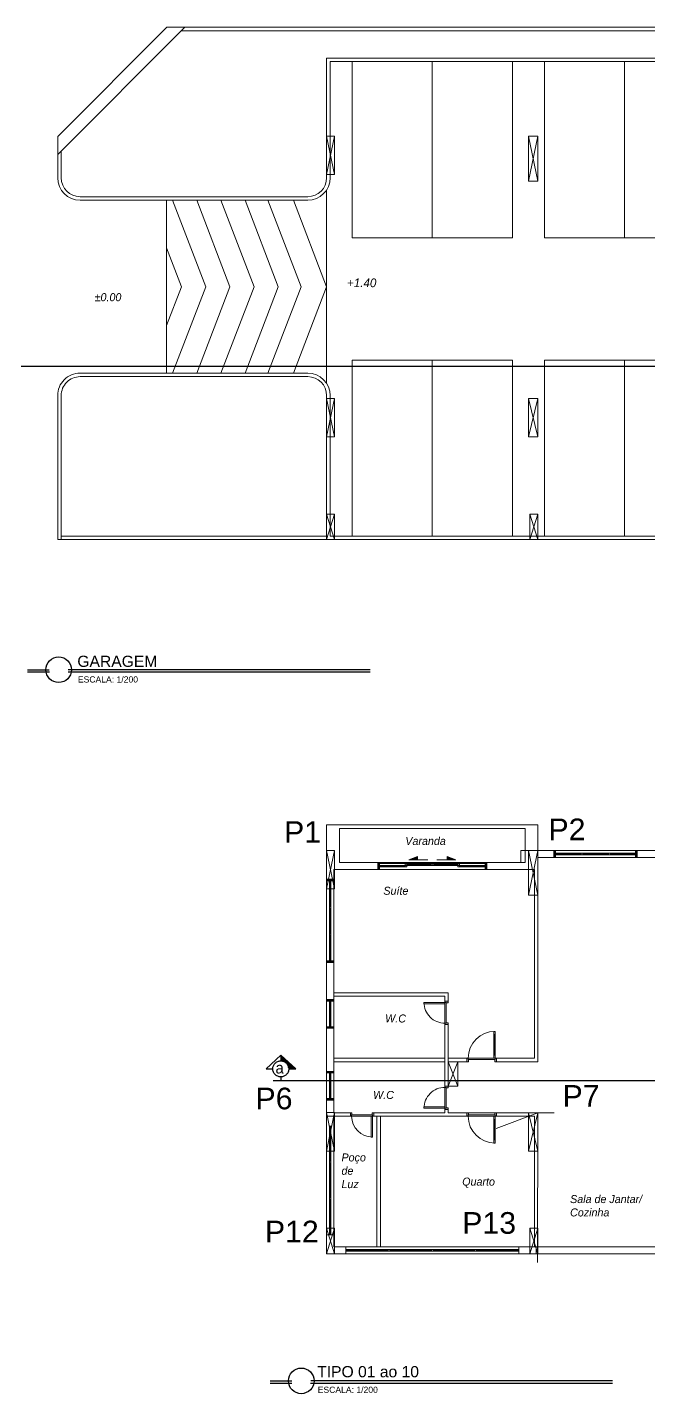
# Model space of a CAD drawing. Header units: millimetres. Extents: x -213 to 151, y -74 to 135.
# Drawn here: x 22.17 to 41.58, y -3.17 to 39.51 of the extents above; entities that cross this region are included whole.
import ezdxf

# ---------------------------------------------------------------- set-up
doc = ezdxf.new("R2010")
doc.units = ezdxf.units.MM
doc.header["$LTSCALE"] = 15
doc.linetypes.add('ACAD_ISO12W100', pattern=[21, 12, -3, 0, -3, 0, -3])
doc.layers.add('A - GARAGEM', color=4, linetype='Continuous')
doc.layers.add('A3 - TIPO', color=1, linetype='Continuous')
doc.layers.add('arrow', color=8, linetype='Continuous', lineweight=0)
doc.layers.add('PILAR', color=3, linetype='Continuous', lineweight=20)
doc.styles.add('SANSSERIF', font='sas_____.pfb')
doc.styles.get("Standard").update_dxf_attribs({"font": ''})
doc.styles.get('Standard').set_extended_font_data('Flux Architect', italic=True)

# ---------------------------------------------------------------- blocks, each defined once
blk = doc.blocks.new('01')
at = {"color": 1, "lineweight": -3}
for p, q in [((759112, -50321), (759788, -50321)), ((769811, -50321), (760388, -50321)), ((759796, -50401), (759112, -50401)), ((769811, -50401), (760379, -50401))]:
    blk.add_line(p, q, dxfattribs=at)
blk.add_circle((760088, -50321), 400, dxfattribs=at)
blk = doc.blocks.new('In door')
at = {"lineweight": 13}
h = blk.add_hatch(color=256, dxfattribs=at)
h.dxf.hatch_style = 1
h.paths.add_polyline_path([(49483, 73980), (49483, 74020), (49443, 74020), (49443, 74030), (49373, 74030), (49373, 73980)])
h.paths.add_polyline_path([(49373, 74900), (49373, 74850), (49443, 74850), (49443, 74860), (49483, 74860), (49483, 74900)])
for points in [[(49483, 74900), (49373, 74900), (49373, 74850), (49443, 74850), (49443, 74860), (49483, 74860)], [(49483, 73980), (49373, 73980), (49373, 74030), (49443, 74030), (49443, 74020), (49483, 74020)]]:
    blk.add_lwpolyline(points, close=True, dxfattribs=at)
for points in [[(49483, 74900), (49373, 74900)], [(49483, 73980), (49373, 73980)]]:
    blk.add_lwpolyline(points, dxfattribs=at)
at = {"color": 15, "lineweight": 13}
for points in [[(49443, 74850), (49443, 74030)], [(49483, 74020), (49483, 74860)], [(49583, 74020), (49583, 74060)], [(49583, 74040), (50223, 74040)], [(50223, 74020), (50223, 74060)]]:
    blk.add_lwpolyline(points, dxfattribs=at)
blk.add_lwpolyline([(49483, 74020), (49483, 74060), (50323, 74060), (50323, 74020)], close=True, dxfattribs=at)
at = {"lineweight": 13}
blk.add_arc((49483, 74020), 840, 0.012, 90.012, dxfattribs=at)
blk = doc.blocks.new('WC door')
at = {"lineweight": 13}
h = blk.add_hatch(color=256, dxfattribs=at)
h.dxf.hatch_style = 1
h.paths.add_polyline_path([(48493, 74006), (48443, 74006), (48443, 73896), (48483, 73896), (48483, 73936), (48493, 73936)])
h.paths.add_polyline_path([(49173, 74006), (49123, 74006), (49123, 73936), (49133, 73936), (49133, 73896), (49173, 73896)])
for points in [[(48443, 73896), (48443, 74006), (48493, 74006), (48493, 73936), (48483, 73936), (48483, 73896)], [(49173, 73896), (49173, 74006), (49123, 74006), (49123, 73936), (49133, 73936), (49133, 73896)]]:
    blk.add_lwpolyline(points, close=True, dxfattribs=at)
for points in [[(48443, 73896), (48443, 74006)], [(49173, 73896), (49173, 74006)]]:
    blk.add_lwpolyline(points, dxfattribs=at)
at = {"color": 15, "lineweight": 13}
for points in [[(48483, 73896), (49133, 73896)], [(49133, 73936), (48493, 73936)]]:
    blk.add_lwpolyline(points, dxfattribs=at)
blk.add_lwpolyline([(48483, 73896), (48523, 73896), (48523, 73246), (48483, 73246)], close=True, dxfattribs=at)
at = {"lineweight": 13}
blk.add_arc((48483, 73896), 650, 270, 0, dxfattribs=at)

msp = doc.modelspace()

# ---------------------------------------------------------------- hatches: boundary and pattern name
at = {"layer": 'A3 - TIPO', "lineweight": 13}
h = msp.add_hatch(color=256, dxfattribs=at)
h.dxf.hatch_style = 1
h.paths.add_polyline_path([(38.671, 13.8), (38.621, 13.8), (38.621, 13.58), (38.671, 13.58)])
h = msp.add_hatch(color=256, dxfattribs=at)
h.dxf.hatch_style = 1
h.paths.add_polyline_path([(41.221, 13.8), (41.171, 13.8), (41.171, 13.58), (41.221, 13.58)])
h = msp.add_hatch(color=256, dxfattribs=at)
h.dxf.hatch_style = 1
h.paths.add_polyline_path([(33.121, 13.42), (33.171, 13.42), (33.171, 13.2), (33.121, 13.2)])
h = msp.add_hatch(color=256, dxfattribs=at)
h.dxf.hatch_style = 1
h.paths.add_polyline_path([(34.089, 13.511), (34.356, 13.511), (34.356, 13.615)])
h = msp.add_hatch(color=256, dxfattribs=at)
h.dxf.hatch_style = 1
h.paths.add_polyline_path([(35.554, 13.511), (35.286, 13.511), (35.286, 13.615)])
h = msp.add_hatch(color=256, dxfattribs=at)
h.dxf.hatch_style = 1
h.paths.add_polyline_path([(36.521, 13.42), (36.471, 13.42), (36.471, 13.2), (36.521, 13.2)])
h = msp.add_hatch(color=256, dxfattribs=at)
h.dxf.hatch_style = 1
h.paths.add_polyline_path([(31.521, 12.9), (31.521, 12.85), (31.741, 12.85), (31.741, 12.9)])
h = msp.add_hatch(color=256, dxfattribs=at)
h.dxf.hatch_style = 1
h.paths.add_polyline_path([(31.521, 10.35), (31.521, 10.3), (31.741, 10.3), (31.741, 10.35)])
h = msp.add_hatch(color=256, dxfattribs=at)
h.dxf.hatch_style = 1
h.paths.add_polyline_path([(31.521, 9.145), (31.521, 9.095), (31.741, 9.095), (31.741, 9.145)])
h = msp.add_hatch(color=256, dxfattribs=at)
h.dxf.hatch_style = 1
h.paths.add_polyline_path([(31.521, 8.245), (31.521, 8.295), (31.741, 8.295), (31.741, 8.245)])
at = {"layer": 'A3 - TIPO', "linetype": 'ACAD_ISO12W100', "lineweight": 30}
h = msp.add_hatch(dxfattribs=at)
h.set_pattern_fill('ANSI31', color=1, scale=0.25, angle=45, style=0)
h.set_pattern_definition([(270, (39.994753, 11.777626), (0.021, -1e-17), [])])
edge = h.paths.add_edge_path()
edge.add_arc((30.089, 6.978), 0.25, -360, -270)
edge.add_line((30.089, 7.228), (30.089, 7.411))
edge.add_line((30.089, 7.411), (30.557, 6.978))
edge.add_line((30.557, 6.978), (30.339, 6.978))
at = {"layer": 'A3 - TIPO', "lineweight": 13}
h = msp.add_hatch(color=256, dxfattribs=at)
h.dxf.hatch_style = 1
h.paths.add_polyline_path([(31.521, 6.9), (31.521, 6.85), (31.741, 6.85), (31.741, 6.9)])
h = msp.add_hatch(color=256, dxfattribs=at)
h.dxf.hatch_style = 1
h.paths.add_polyline_path([(31.521, 6), (31.521, 6.05), (31.741, 6.05), (31.741, 6)])

# ---------------------------------------------------------------- linework, layer by layer
at = {"layer": 'A - GARAGEM', "linetype": 'Continuous', "lineweight": 13}
for p, q in [((23.121, 36.1), (26.528, 39.507)), ((23.121, 35.534), (27.094, 39.507)), ((31.631, 34.807), (31.631, 36.107)), ((23.121, 35.534), (23.121, 34.807)), ((23.231, 35.644), (23.231, 34.807)), ((31.521, 34.807), (31.521, 35.507)), ((23.821, 34.217), (30.931, 34.217)), ((23.821, 34.107), (30.931, 34.107)), ((43.711, 23.507), (37.521, 23.507))]:
    msp.add_line(p, q, dxfattribs=at)
for points in [[(27.094, 39.507), (26.528, 39.507)], [(31.521, 38.547), (44.011, 38.547)], [(31.521, 35.507), (31.521, 38.547)], [(31.631, 38.437), (44.011, 38.437)], [(31.631, 36.107), (31.631, 38.437)], [(23.121, 36.1), (23.121, 35.534)], [(31.521, 28.383), (31.521, 34.43)], [(26.521, 34.107), (26.521, 28.707)], [(27.521, 28.707), (30.931, 28.707)], [(27.521, 28.597), (30.931, 28.597)], [(32.121, 23.507), (23.121, 23.507)], [(37.521, 23.507), (32.121, 23.507)], [(38.121, 23.617), (43.931, 23.617), (43.931, 22.527)]]:
    msp.add_lwpolyline(points, dxfattribs=at)
for points in [[(26.984, 39.507), (43.511, 39.507, -0.414214), (44.121, 38.897), (44.121, 36.107)], [(26.984, 39.397), (43.511, 39.397, -0.414214), (44.011, 38.897), (44.011, 36.107), (50.631, 36.107)], [(27.521, 28.707), (23.821, 28.707, 0.414214), (23.121, 28.007), (23.121, 23.507)], [(27.521, 28.597), (23.821, 28.597, 0.414214), (23.231, 28.007), (23.231, 23.507)]]:
    msp.add_lwpolyline(points, format="xyb", dxfattribs=at)
for points in [[(34.821, 38.437), (32.321, 38.437), (32.321, 32.937), (34.821, 32.937)], [(34.821, 38.437), (37.321, 38.437), (37.321, 32.937), (34.821, 32.937)], [(40.821, 38.437), (38.321, 38.437), (38.321, 32.937), (40.821, 32.937)], [(40.821, 38.437), (43.321, 38.437), (43.321, 32.937), (40.821, 32.937)], [(34.821, 23.617), (32.321, 23.617), (32.321, 29.117), (34.821, 29.117)], [(34.821, 23.617), (37.321, 23.617), (37.321, 29.117), (34.821, 29.117)], [(40.821, 23.617), (38.321, 23.617), (38.321, 29.117), (40.821, 29.117)], [(40.821, 23.617), (43.321, 23.617), (43.321, 29.117), (40.821, 29.117)]]:
    msp.add_lwpolyline(points, close=True, dxfattribs=at)
at = {"layer": 'A - GARAGEM', "lineweight": 13}
for points in [[(34.821, 38.047), (34.821, 33.427)], [(34.821, 24.207), (34.821, 28.827)], [(31.521, 28.007), (31.521, 23.617), (23.231, 23.617)], [(31.631, 28.007), (31.631, 23.617), (38.121, 23.617)]]:
    msp.add_lwpolyline(points, dxfattribs=at)
at = {"layer": 'A - GARAGEM', "color": 2, "linetype": 'Continuous', "lineweight": 13}
for points in [[(26.708, 28.707), (27.743, 31.407), (26.708, 34.107)], [(27.465, 28.707), (28.499, 31.407), (27.465, 34.107)], [(28.221, 28.707), (29.256, 31.407), (28.221, 34.107)], [(28.978, 28.707), (30.012, 31.407), (28.978, 34.107)], [(29.689, 28.707), (30.723, 31.407), (29.689, 34.107)], [(30.487, 28.707), (31.521, 31.407), (30.487, 34.107)], [(26.521, 30.194), (26.986, 31.407), (26.521, 32.62)]]:
    msp.add_lwpolyline(points, dxfattribs=at)
at = {"layer": 'A - GARAGEM', "linetype": 'Continuous', "lineweight": 13}
for centre, radius, start, end in [((23.821, 34.807), 0.7, 180, 270), ((23.821, 34.807), 0.59, 180, 270), ((30.931, 34.807), 0.59, 270, 0), ((30.931, 34.807), 0.7, 270, 0), ((30.931, 28.007), 0.7, 0, 90), ((30.931, 28.007), 0.59, 0, 90)]:
    msp.add_arc(centre, radius, start, end, dxfattribs=at)
at = {"layer": 'A3 - TIPO', "linetype": 'Continuous', "lineweight": 13}
for p, q in [((31.921, 13.8), (31.921, 13.42)), ((38.011, 13.2), (31.741, 13.2)), ((31.741, 1.8), (31.521, 1.8)), ((32.121, 1.42), (32.121, 1.2)), ((37.521, 1.42), (37.521, 1.2))]:
    msp.add_line(p, q, dxfattribs=at)
at = {"layer": 'A3 - TIPO', "lineweight": 13}
for p, q in [((43.711, 13.58), (38.121, 13.58)), ((38.121, 13.58), (38.121, 7.2)), ((35.211, 9.245), (35.211, 9.015)), ((35.211, 8.715), (35.211, 7.51)), ((35.211, 6.19), (35.211, 7.51)), ((37.876, 7.2), (36.821, 7.2)), ((38.121, 7.2), (36.821, 7.2)), ((35.211, 5.61), (35.211, 5.76)), ((35.321, 5.76), (35.321, 5.61)), ((32.301, 5.5), (31.521, 5.5)), ((35.521, 5.5), (32.911, 5.5))]:
    msp.add_line(p, q, dxfattribs=at)
at = {"layer": 'A3 - TIPO', "color": 1, "linetype": 'ACAD_ISO12W100', "lineweight": 30}
for p, q in [((29.63, 6.978), (30.089, 7.411)), ((30.557, 6.978), (30.089, 7.411)), ((29.63, 6.978), (29.839, 6.978)), ((30.089, 7.239), (30.089, 7.228)), ((30.339, 6.978), (30.557, 6.978)), ((30.089, 6.728), (30.089, 6.617))]:
    msp.add_line(p, q, dxfattribs=at)
at = {"layer": 'A3 - TIPO', "lineweight": 13}
for points in [[(31.521, 13.8), (31.521, 14.6), (38.121, 14.6), (38.121, 13.8)], [(37.721, 13.42), (31.921, 13.42), (31.921, 14.49), (37.721, 14.49), (37.721, 13.8)], [(31.521, 13.8), (31.521, 13.8), (31.521, 1.2), (43.711, 1.2), (43.711, 0), (50.931, 0), (50.931, 1.2), (63.121, 1.2), (63.121, 13.8)], [(63.121, 13.8), (63.121, 13.8), (63.121, 1.2), (50.931, 1.2), (50.931, 0), (43.711, 0), (43.711, 1.2), (31.521, 1.2), (31.521, 13.8)], [(37.581, 13.42), (37.581, 13.8), (43.971, 13.8), (43.971, 12.49), (50.391, 12.49), (50.391, 13.8), (56.491, 13.8)], [(37.721, 13.8), (37.721, 13.42)], [(56.781, 13.42), (56.781, 13.8), (50.391, 13.8), (50.391, 12.49), (43.971, 12.49), (43.971, 13.8), (37.871, 13.8)], [(38.621, 13.58), (38.621, 13.8)], [(38.671, 13.8), (38.671, 13.58)], [(39.471, 13.715), (38.671, 13.715)], [(39.471, 13.665), (38.671, 13.665)], [(40.321, 13.715), (39.521, 13.715)], [(40.321, 13.665), (39.521, 13.665)], [(41.171, 13.715), (40.371, 13.715)], [(41.171, 13.665), (40.371, 13.665)], [(41.221, 13.8), (41.221, 13.58)], [(33.121, 13.42), (33.121, 13.2)], [(33.121, 13.335), (33.121, 13.39), (34.821, 13.39)], [(33.171, 13.335), (33.971, 13.335)], [(33.171, 13.285), (33.971, 13.285)], [(34.821, 13.385), (34.021, 13.385)], [(34.821, 13.335), (34.021, 13.335)], [(34.821, 13.33), (34.021, 13.33)], [(34.68, 13.511), (34.089, 13.511), (34.356, 13.615), (34.356, 13.511)], [(36.521, 13.335), (36.521, 13.39), (34.821, 13.39)], [(34.821, 13.385), (35.621, 13.385)], [(34.821, 13.335), (35.621, 13.335)], [(34.821, 13.33), (35.621, 13.33)], [(34.963, 13.511), (35.554, 13.511), (35.286, 13.615), (35.286, 13.511)], [(36.471, 13.335), (35.671, 13.335)], [(36.471, 13.285), (35.671, 13.285)], [(36.521, 13.42), (36.521, 13.2)], [(31.521, 12.9), (31.741, 12.9)], [(31.606, 12.85), (31.606, 12.05)], [(31.656, 12.85), (31.656, 12.05)], [(32.311, 5.61), (31.741, 5.61), (31.741, 13.2)], [(38.011, 13.2), (38.011, 7.31), (36.821, 7.31)], [(31.606, 12), (31.606, 11.2)], [(31.656, 12), (31.656, 11.2)], [(31.606, 11.15), (31.606, 10.35)], [(31.656, 11.15), (31.656, 10.35)], [(31.521, 10.35), (31.741, 10.35)], [(31.741, 10.3), (31.521, 10.3)], [(31.521, 9.145), (31.741, 9.145)], [(31.606, 8.295), (31.606, 9.095)], [(31.656, 8.295), (31.656, 9.095)], [(35.321, 9.045), (35.321, 9.355), (31.741, 9.355)], [(35.211, 9.245), (31.741, 9.245)], [(31.521, 8.245), (31.741, 8.245)], [(35.321, 8.365), (35.321, 6.44)], [(35.211, 7.31), (31.741, 7.31)], [(35.933, 7.31), (35.321, 7.31)], [(31.521, 6.9), (31.741, 6.9)], [(31.606, 6.85), (31.606, 6.05)], [(31.656, 6.85), (31.656, 6.05)], [(35.211, 7.2), (31.741, 7.2)], [(35.933, 7.2), (35.321, 7.2)], [(35.621, 7.2), (35.621, 6.44), (35.321, 6.44)], [(35.621, 6.44), (35.321, 7.2)], [(35.321, 6.44), (35.621, 7.2)], [(31.521, 6), (31.741, 6)], [(35.211, 5.61), (32.941, 5.61)], [(35.321, 5.61), (38.626, 5.61)], [(36.81, 5.121), (38.12, 5.61), (38.11, 0.931)], [(31.606, 5.2), (31.606, 1.8)], [(31.656, 5.2), (31.656, 1.8)], [(31.741, 5.5), (31.741, 1.42), (37.521, 1.42)], [(33.091, 5.5), (33.091, 1.42)], [(33.201, 5.5), (33.201, 1.42)], [(35.521, 5.5), (35.901, 5.5)], [(36.821, 5.5), (38.011, 5.5), (38.011, 1.42)], [(32.121, 1.335), (37.521, 1.335)], [(32.121, 1.285), (37.521, 1.285)], [(37.521, 1.42), (38.011, 1.42)], [(38.121, 1.42), (43.931, 1.42), (43.931, 0.22), (47.901, 0.22)]]:
    msp.add_lwpolyline(points, dxfattribs=at)
for points in [[(38.671, 13.58), (38.671, 13.8), (38.621, 13.8), (38.621, 13.58)], [(39.471, 13.665), (39.471, 13.715), (39.521, 13.715), (39.521, 13.665)], [(40.321, 13.665), (40.321, 13.715), (40.371, 13.715), (40.371, 13.665)], [(41.221, 13.58), (41.221, 13.8), (41.171, 13.8), (41.171, 13.58)], [(33.121, 13.2), (33.121, 13.42), (33.171, 13.42), (33.171, 13.2)], [(33.171, 13.285), (33.171, 13.335), (33.121, 13.335), (33.121, 13.285)], [(33.971, 13.335), (33.971, 13.385), (34.021, 13.385), (34.021, 13.335)], [(33.971, 13.285), (33.971, 13.335), (34.021, 13.335), (34.021, 13.285)], [(34.771, 13.335), (34.771, 13.385), (34.821, 13.385), (34.821, 13.335)], [(34.871, 13.335), (34.871, 13.385), (34.821, 13.385), (34.821, 13.335)], [(35.671, 13.335), (35.671, 13.385), (35.621, 13.385), (35.621, 13.335)], [(35.671, 13.285), (35.671, 13.335), (35.621, 13.335), (35.621, 13.285)], [(36.521, 13.2), (36.521, 13.42), (36.471, 13.42), (36.471, 13.2)], [(36.471, 13.285), (36.471, 13.335), (36.521, 13.335), (36.521, 13.285)], [(31.741, 12.9), (31.521, 12.9), (31.521, 12.85), (31.741, 12.85)], [(31.656, 12), (31.606, 12), (31.606, 12.05), (31.656, 12.05)], [(31.656, 11.15), (31.606, 11.15), (31.606, 11.2), (31.656, 11.2)], [(31.741, 10.35), (31.521, 10.35), (31.521, 10.3), (31.741, 10.3)], [(31.741, 9.145), (31.521, 9.145), (31.521, 9.095), (31.741, 9.095)], [(31.741, 8.245), (31.521, 8.245), (31.521, 8.295), (31.741, 8.295)], [(31.741, 6.9), (31.521, 6.9), (31.521, 6.85), (31.741, 6.85)], [(31.741, 6), (31.521, 6), (31.521, 6.05), (31.741, 6.05)], [(31.606, 4.042), (31.606, 4.092), (31.656, 4.092), (31.656, 4.042)], [(31.606, 2.908), (31.606, 2.958), (31.656, 2.958), (31.656, 2.908)], [(33.446, 1.285), (33.446, 1.335), (33.496, 1.335), (33.496, 1.285)], [(34.796, 1.285), (34.796, 1.335), (34.846, 1.335), (34.846, 1.285)], [(36.146, 1.285), (36.146, 1.335), (36.196, 1.335), (36.196, 1.285)]]:
    msp.add_lwpolyline(points, close=True, dxfattribs=at)
at = {"layer": 'A3 - TIPO', "color": 160, "lineweight": 13}
for points in [[(39.471, 13.695), (38.671, 13.695)], [(39.471, 13.685), (38.671, 13.685)], [(40.321, 13.695), (39.521, 13.695)], [(40.321, 13.685), (39.521, 13.685)], [(41.171, 13.695), (40.371, 13.695)], [(41.171, 13.685), (40.371, 13.685)], [(33.171, 13.315), (33.971, 13.315)], [(33.171, 13.305), (33.971, 13.305)], [(34.771, 13.365), (34.021, 13.365)], [(34.771, 13.355), (34.021, 13.355)], [(34.871, 13.365), (35.621, 13.365)], [(34.871, 13.355), (35.621, 13.355)], [(36.471, 13.315), (35.671, 13.315)], [(36.471, 13.305), (35.671, 13.305)], [(31.626, 12.85), (31.626, 12.05)], [(31.636, 12.85), (31.636, 12.05)], [(31.626, 12), (31.626, 11.2)], [(31.636, 12), (31.636, 11.2)], [(31.626, 11.15), (31.626, 10.35)], [(31.636, 11.15), (31.636, 10.35)], [(31.626, 8.295), (31.626, 9.095)], [(31.636, 8.295), (31.636, 9.095)], [(31.626, 6.85), (31.626, 6.05)], [(31.636, 6.85), (31.636, 6.05)], [(31.623, 5.2), (31.623, 4.092)], [(31.638, 5.2), (31.638, 4.092)], [(31.623, 4.042), (31.623, 2.958)], [(31.638, 4.042), (31.638, 2.958)], [(31.623, 2.908), (31.623, 1.8)], [(31.638, 2.908), (31.638, 1.8)], [(32.121, 1.317), (33.446, 1.317)], [(32.121, 1.303), (33.446, 1.303)], [(33.496, 1.317), (34.796, 1.317)], [(33.496, 1.303), (34.796, 1.303)], [(34.846, 1.317), (36.146, 1.317)], [(34.846, 1.303), (36.146, 1.303)], [(36.196, 1.317), (37.521, 1.317)], [(36.196, 1.303), (37.521, 1.303)]]:
    msp.add_lwpolyline(points, dxfattribs=at)
at = {"layer": 'A3 - TIPO', "color": 1, "linetype": 'ACAD_ISO12W100', "lineweight": 30}
msp.add_circle((30.089, 6.978), 0.25, dxfattribs=at)
at = {"layer": 'arrow', "color": 1, "linetype": 'ACAD_ISO12W100', "lineweight": 30}
for points in [[(21.703, 28.92), (65.038, 28.92)], [(29.851, 6.613), (65.038, 6.613)]]:
    msp.add_lwpolyline(points, dxfattribs=at)
at = {"layer": 'PILAR', "linetype": 'Continuous', "lineweight": 13}
for p, q in [((31.521, 36.107), (31.771, 34.907)), ((31.521, 34.907), (31.771, 36.107)), ((37.821, 36.107), (38.121, 34.707)), ((37.821, 34.707), (38.121, 36.107)), ((31.521, 27.917), (31.771, 26.717)), ((31.521, 26.717), (31.771, 27.917)), ((38.12, 26.717), (37.82, 27.917)), ((38.12, 27.917), (37.82, 26.717)), ((31.521, 24.307), (31.771, 23.507)), ((31.521, 23.507), (31.771, 24.307)), ((37.862, 24.307), (38.112, 23.507)), ((37.862, 23.507), (38.112, 24.307)), ((31.521, 13.8), (31.771, 12.6)), ((31.521, 12.6), (31.771, 13.8)), ((37.821, 13.8), (38.121, 12.4)), ((37.821, 12.4), (38.121, 13.8)), ((31.521, 5.611), (31.771, 4.411)), ((31.521, 4.411), (31.771, 5.611)), ((38.12, 4.41), (37.82, 5.61)), ((38.12, 5.61), (37.82, 4.41)), ((31.521, 2), (31.771, 1.2)), ((31.521, 1.2), (31.771, 2)), ((37.862, 2), (38.112, 1.2)), ((37.862, 1.2), (38.112, 2)), ((38.011, 1.42), (38.12, 1.42)), ((38.066, 1.42), (38.066, 1.2))]:
    msp.add_line(p, q, dxfattribs=at)
for points in [[(31.521, 34.907), (31.771, 34.907), (31.771, 36.107), (31.521, 36.107)], [(37.821, 34.707), (38.121, 34.707), (38.121, 36.107), (37.821, 36.107)], [(31.521, 26.717), (31.771, 26.717), (31.771, 27.917), (31.521, 27.917)], [(37.82, 26.717), (38.12, 26.717), (38.12, 27.917), (37.82, 27.917)], [(31.521, 23.507), (31.771, 23.507), (31.771, 24.307), (31.521, 24.307)], [(37.862, 23.507), (38.112, 23.507), (38.112, 24.307), (37.862, 24.307)], [(31.521, 12.6), (31.771, 12.6), (31.771, 13.8), (31.521, 13.8)], [(37.821, 12.4), (38.121, 12.4), (38.121, 13.8), (37.821, 13.8)], [(31.521, 4.411), (31.771, 4.411), (31.771, 5.611), (31.521, 5.611)], [(37.82, 4.41), (38.12, 4.41), (38.12, 5.61), (37.82, 5.61)], [(31.521, 1.2), (31.771, 1.2), (31.771, 2), (31.521, 2)], [(37.862, 1.2), (38.112, 1.2), (38.112, 2), (37.862, 2)]]:
    msp.add_lwpolyline(points, close=True, dxfattribs=at)

# ---------------------------------------------------------------- block references
at = {"linetype": 'Continuous', "lineweight": 13, "xscale": 0.001, "yscale": 0.001, "zscale": 0.001}
for p in [(-736.935, 69.765), (-729.359, 47.556)]:
    msp.add_blockref('01', p, dxfattribs=at)
at = {"layer": 'A3 - TIPO', "lineweight": 13, "yscale": 0.001, "zscale": 0.001}
for name, p, xscale, rotation in [('WC door', (-38.685, 57.538), 0.001, 270), ('In door', (110.801, -42.173), 0.001, 89.99999999999997), ('WC door', (-38.685, -42.733), -0.001, 270), ('In door', (110.801, 54.983), -0.001, 89.99999999999999)]:
    msp.add_blockref(name, p, dxfattribs=dict(at, xscale=xscale, rotation=rotation))
at = {"layer": 'A3 - TIPO', "lineweight": 13, "xscale": -0.001, "yscale": 0.001, "zscale": 0.001}
msp.add_blockref('WC door', (81.434, -68.396), dxfattribs=at)

# ---------------------------------------------------------------- texts
at = {"color": 3, "lineweight": -3, "style": 'SANSSERIF'}
for s, height, p in [('GARAGEM', 0.35, (23.735, 19.532)), ('ESCALA: 1/200', 0.192, (23.752, 19.045)), ('P1', 0.6759, (30.191, 14.038)), ('P2', 0.6759, (38.449, 14.121)), ('P6', 0.6759, (29.3, 5.716)), ('P7', 0.6759, (38.889, 5.796)), ('P12', 0.6759, (29.594, 1.56)), ('P13', 0.6759, (35.756, 1.829)), ('TIPO 01 ao 10', 0.35, (31.225, -2.653)), ('ESCALA: 1/200', 0.192, (31.242, -3.14))]:
    msp.add_text(s, height=height, dxfattribs=at).set_placement(p)
at = {"layer": 'A - GARAGEM', "lineweight": 13, "char_height": 0.25, "attachment_point": 3}
for s, heights, insert in [('{\\H1.0833x;+1.40}', [0.715], (33.074, 31.663)), ('±0.00', [0.711], (25.11, 31.204))]:
    msp.add_mtext_dynamic_manual_height_columns(s, width=2.09199, gutter_width=0.542, heights=heights, dxfattribs=dict(at, insert=insert))
at = {"layer": 'A3 - TIPO', "lineweight": 13, "char_height": 0.25}
for s, width, heights, insert, attachment_point in [('Varanda', 1.01, [0.356], (35.242, 14.221), 3), ('Suíte', 1.01, [0.356], (34.074, 12.666), 3), ('W.C', 1.01, [0.356], (33.998, 8.677), 3), ('W.C', 1.01, [0.356], (33.622, 6.289), 3), ('Poço\\Pde\\PLuz', 0.77071, [0], (31.984, 4.338), 1), ('Quarto', 1.01, [0.356], (36.777, 3.583), 3), ('Sala de Jantar/ Cozinha ', 2.44277, [0], (39.124, 3.037), 1)]:
    msp.add_mtext_dynamic_manual_height_columns(s, width=width, gutter_width=0.0125, heights=heights, dxfattribs=dict(at, insert=insert, attachment_point=attachment_point))
at = {"layer": 'A3 - TIPO', "insert": (30.053, 6.83), "char_height": 0.35, "width": 2.37145, "attachment_point": 8}
msp.add_mtext('{\\fFlux Architect|b0|i0|c0|p2;a}', dxfattribs=at)

doc.saveas('drawing.dxf')
